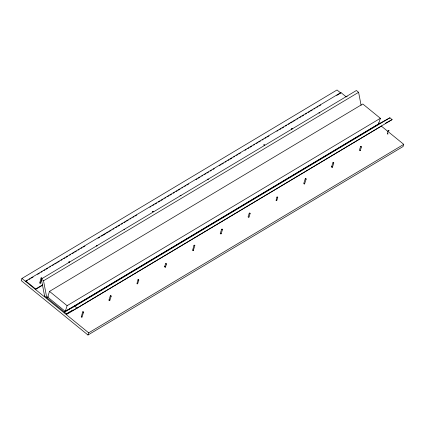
<?xml version="1.0" encoding="UTF-8"?>
<svg xmlns="http://www.w3.org/2000/svg" width="425" height="425" viewBox="0 0 425 425"><rect width="100%" height="100%" fill="white"/><g stroke="black" fill="none" stroke-linecap="round" stroke-linejoin="round"><path stroke-width="0.64" d="M40.38 283.204L41.942 278.306L41.671 277.785L41.071 277.977L39.658 283.162L40.38 283.204L40.109 282.678M81.988 317.103L83.55 312.21L83.279 311.69L82.678 311.876L81.265 317.061L81.988 317.103L81.717 316.582M109.815 300.459L111.191 296.145L110.92 295.625L110.319 295.816L108.943 300.13L109.48 300.565L109.841 300.183M137.636 283.815L138.826 280.086L138.561 279.565L137.96 279.751L136.919 283.772L137.636 283.815L137.365 283.294M165.463 267.171L165.192 266.65L164.592 266.842L165.463 267.171L166.467 264.021L166.196 263.5L165.596 263.691L164.592 266.842M193.285 250.527L194.847 245.634L194.581 245.113L193.981 245.299L192.567 250.484L193.285 250.527L193.019 250.006M221.112 233.883L222.488 229.569L222.217 229.048L221.616 229.24L220.24 233.553L220.777 233.989L221.138 233.607M248.938 217.239L250.128 213.509L249.857 212.983L249.257 213.175L248.067 216.909L248.604 217.345L248.965 216.962M276.76 200.595L277.764 197.444L277.498 196.924L276.898 197.115L276.043 200.552L276.76 200.595L276.489 200.074M304.587 183.951L306.149 179.058L305.878 178.532L305.277 178.723L303.716 183.621L304.252 184.057L304.613 183.674M332.408 167.307L332.143 166.786L331.543 166.977L332.408 167.307L333.79 162.993L333.519 162.472L332.918 162.663L331.543 166.977M360.235 150.663L361.425 146.933L361.154 146.407L360.554 146.598L359.364 150.333L359.901 150.769L360.262 150.386M340.611 92.916L337.02 89.988L21.946 278.46L21.25 280.638L87.98 335.012L403.054 146.54L403.75 144.362L381.167 125.959M346.301 96.937L340.903 92.544L25.829 281.01L25.675 281.499L27.386 280.473M42.479 284.92L35.642 289.005L35.487 289.494L42.893 285.063M44.322 296.687L44.567 295.912L41.321 278.975L356.394 90.504L358.599 92.305L361.101 105.331M49.523 291.38L47.706 297.075L65.275 311.392L378.547 123.999L380.364 118.304L362.796 103.987L49.523 291.38L67.092 305.697L65.275 311.392M87.98 335.012L88.676 332.833L403.75 144.362M340.903 92.544L340.749 93.027L336.759 95.412M387.791 133.498L388.062 134.018L387.34 133.976L388.195 130.539L388.795 130.347L389.066 130.868L388.195 130.539M123.988 229.787L124.589 229.596M108.943 300.13L109.544 299.938M346.587 96.634L347.188 96.443M220.24 233.553L220.841 233.362M29.091 279.453L30.233 278.768M31.37 278.088L33.081 277.068M37.639 274.337L39.35 273.317M41.06 272.292L42.197 271.612M43.908 270.592L45.045 269.907M46.187 269.227L47.898 268.207M49.603 267.182L50.745 266.502M52.456 265.476L53.593 264.796M54.735 264.116L56.44 263.091M57.582 262.411L59.293 261.391M60.998 260.366L62.14 259.686M63.851 258.66L64.988 257.98M66.13 257.3L67.835 256.275M69.546 255.255L70.688 254.57M72.393 253.55L73.536 252.87M74.672 252.184L76.383 251.164M78.094 250.139L79.231 249.459M80.941 248.439L82.078 247.754M83.22 247.074L84.931 246.054M98.032 238.212L99.742 237.192M101.453 236.167L105.442 233.782M106.579 233.102L108.29 232.077M109.427 231.397L111.137 230.377M112.848 229.351L113.985 228.671M115.696 227.646L116.838 226.966M117.975 226.286L119.685 225.261M121.396 224.241L122.533 223.561M124.243 222.535L125.38 221.855M126.522 221.17L128.233 220.15M129.938 219.13L131.081 218.445M132.791 217.425L133.928 216.739M135.07 216.059L136.776 215.039M149.882 207.198L151.018 206.518M152.729 205.493L153.871 204.813M155.008 204.133L156.719 203.107M158.429 202.087L160.135 201.062M161.277 200.382L162.988 199.362M164.693 198.337L165.835 197.657M167.546 196.632L168.683 195.952M169.825 195.272L171.53 194.246M173.241 193.226L174.383 192.546M176.088 191.521L177.23 190.841M178.367 190.161L180.078 189.136M181.788 188.116L182.925 187.43M184.636 186.41L185.778 185.73M186.915 185.045L188.626 184.025M196.031 179.594L197.173 178.909M198.31 178.229L200.021 177.209M201.732 176.184L202.868 175.504M204.579 174.478L205.716 173.798M206.858 173.118L208.569 172.093M210.274 171.073L211.416 170.393M213.122 169.368L214.264 168.688M219.39 165.617L220.532 164.937M221.669 164.257L223.38 163.232M225.091 162.212L226.227 161.532M227.938 160.507L229.075 159.827M230.217 159.147L231.928 158.121M233.633 157.101L234.775 156.416M236.486 155.396L237.623 154.716M238.765 154.031L240.47 153.011M245.028 150.285L246.171 149.6M247.881 148.58L249.018 147.9M250.16 147.215L251.866 146.195M253.576 145.169L254.718 144.489M256.424 143.469L257.566 142.784M258.703 142.104L260.413 141.079M262.124 140.059L263.261 139.379M264.972 138.353L266.114 137.673M267.251 136.993L268.961 135.968M276.935 131.197L278.078 130.518M279.783 129.492L280.925 128.812M282.062 128.132L283.772 127.107M285.483 126.087L286.62 125.402M288.331 124.382L289.473 123.702M290.61 123.016L292.32 121.996M293.457 121.316L295.168 120.291M296.878 119.271L298.015 118.586M299.726 117.566L300.868 116.886M302.005 116.2L303.716 115.18M305.426 114.155L306.563 113.475M308.274 112.455L309.411 111.77M310.553 111.09L312.263 110.07M313.969 109.044L315.111 108.364M316.822 107.339L317.958 106.659M319.101 105.979L320.806 104.954M48.487 296.692L46.777 297.712L43.525 280.771L358.599 92.305M67.092 305.697L380.364 118.304M389.906 117.81L379.413 123.553L64.34 312.024L74.832 306.282L389.906 117.81L392.11 119.611L77.037 308.077L66.55 313.825L66.3 314.601L381.374 126.129M72.818 310.075L66.55 313.825L44.567 295.912M385.486 123.239L392.11 119.611M361.425 146.933L360.554 146.598M333.79 162.993L332.918 162.663M306.149 179.058L305.277 178.723M277.764 197.444L276.898 197.115M41.942 278.306L41.071 277.977M250.128 213.509L249.257 213.175M222.488 229.569L221.616 229.24M194.847 245.634L193.981 245.299M166.467 264.021L165.596 263.691M138.826 280.086L137.96 279.751M111.191 296.145L110.319 295.816M83.55 312.21L82.678 311.876M319.483 113.135L318.947 112.694L319.844 112.747M378.558 122.857L379.578 123.686M208.548 179.323L207.852 179.058L207.798 179.562M97.251 245.9L96.549 245.634L96.502 246.139M41.321 278.975L43.525 280.771M74.832 306.282L77.037 308.077M25.829 281.01L35.642 289.005M21.946 278.46L88.676 332.833M69.61 261.965L69.248 262.347L68.712 261.912L69.61 261.965M153.271 211.448L152.91 211.836L152.373 211.4L153.271 211.448M180.907 195.388L180.545 195.771L180.009 195.335L180.907 195.388M264.568 144.872L264.207 145.26L263.67 144.819L264.568 144.872M292.209 128.812L291.848 129.195L291.311 128.759L292.209 128.812"/></g></svg>
